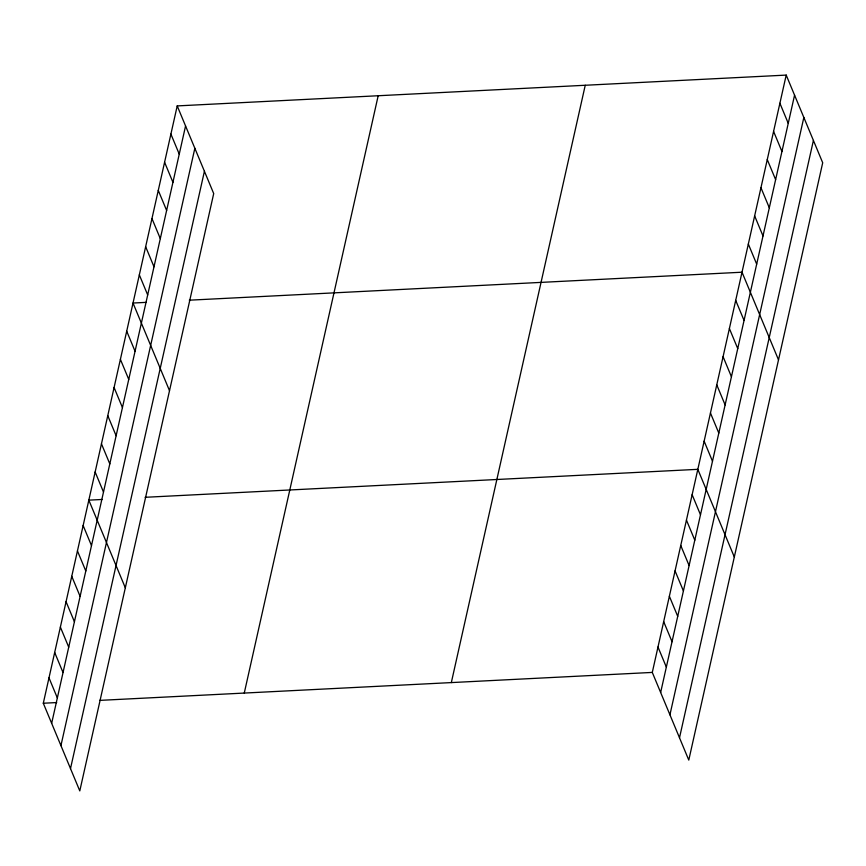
<?xml version="1.0" encoding="UTF-8"?>
<svg xmlns="http://www.w3.org/2000/svg" width="866" height="866" viewBox="0 0 866 866"><rect width="100%" height="100%" fill="white"/><g stroke="black" fill="none" stroke-linecap="round" stroke-linejoin="round"><path stroke-width="1.3" d="M177.216 105.912L213.707 193.583L79.791 790.907L43.3 703.235L177.216 105.912L786.209 75.093L822.7 162.765L688.784 760.088L652.293 672.417L786.209 75.093M51.657 723.305L185.562 125.981M60.934 745.615L194.85 148.292M70.503 768.597L204.419 171.273M244.266 693.071L378.182 95.747M451.327 682.592L585.243 85.269M660.65 692.486L794.566 95.163M669.938 714.796L803.843 117.473M679.507 737.778L813.412 140.454M146.419 302.353L133.018 303.035L169.509 390.696M189.297 300.188L742.021 272.216L778.512 359.877M102.231 499.465L88.83 500.147L125.321 587.819M145.098 497.3L697.823 469.329L734.314 557M43.3 703.235L56.701 702.564M99.568 700.388L652.293 672.417M779.898 103.26L788.244 123.318M773.587 131.416L781.933 151.485M767.265 159.571L775.622 179.641M760.954 187.738L769.311 207.797M754.643 215.894L763 235.963M748.332 244.05L756.678 264.119M735.699 300.372L744.056 320.442M729.388 328.528L737.745 348.597M723.078 356.695L731.434 376.753M716.767 384.85L725.123 404.92M710.456 413.006L718.802 433.076M704.145 441.173L712.491 461.242M692.14 494.713L700.486 514.783M686.446 520.098L694.803 540.168M680.752 545.493L689.109 565.552M675.058 570.878L683.415 590.948M669.375 596.263L677.721 616.332M663.681 621.647L672.038 641.717M657.987 647.032L666.344 667.101M170.894 134.068L179.251 154.137M164.583 162.234L172.94 182.304M158.272 190.39L166.629 210.46M151.961 218.557L160.307 238.615M145.65 246.713L153.996 266.782M139.329 274.868L147.685 294.938M126.707 331.191L135.064 351.26M120.396 359.347L128.753 379.416M114.085 387.513L122.431 407.572M107.774 415.669L116.12 435.739M101.452 443.825L109.809 463.895M95.141 471.992L103.498 492.05M83.136 525.532L91.493 545.602M77.442 550.917L85.799 570.986M71.759 576.312L80.105 596.371M66.065 601.697L74.422 621.766M60.371 627.081L68.728 647.151M54.677 652.466L63.034 672.536M48.994 677.851L57.34 697.92"/></g></svg>
